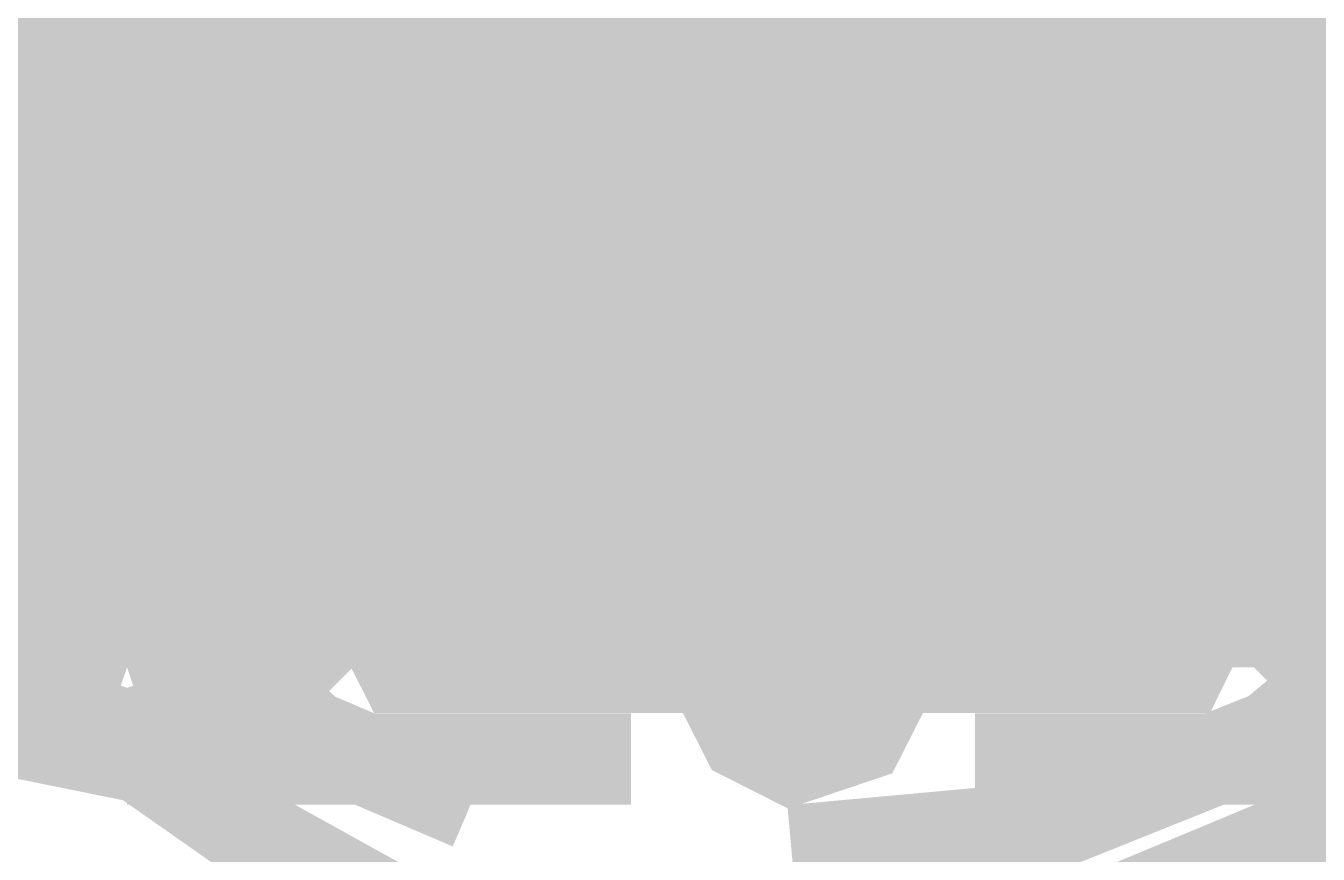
# Model space of a CAD drawing. Extents: x 0.1 to 11.6, y 0.3 to 16.2.
# Drawn here: x 8.0793 to 8.1733, y 8.7964 to 8.8567 of the extents above; entities that cross this region are included whole.
import ezdxf

# ---------------------------------------------------------------- set-up
doc = ezdxf.new("R2010")
doc.units = 0
doc.header["$MEASUREMENT"] = 0

msp = doc.modelspace()

# ---------------------------------------------------------------- linework, layer by layer
at = {"color": 0}
for points, const_width in [([(8.08333, 8.82497), (8.08333, 8.90668)], 0.01), ([(8.13499, 8.89501), (8.125, 8.89165), (8.11501, 8.88667), (8.11003, 8.87668), (8.10667, 8.86664), (8.11003, 8.85499), (8.11165, 8.85167)], 0.006667), ([(8.13499, 8.89501), (8.125, 8.89165), (8.11501, 8.88667), (8.11003, 8.87668), (8.10667, 8.86664), (8.11003, 8.85499), (8.11165, 8.85167)], 0.006667), ([(8.13499, 8.89501), (8.125, 8.89165), (8.11501, 8.88667), (8.11003, 8.87668), (8.10667, 8.86664), (8.11003, 8.85499), (8.11165, 8.85167)], 0.006667), ([(8.13499, 8.89501), (8.125, 8.89165), (8.11501, 8.88667), (8.11003, 8.87668), (8.10667, 8.86664), (8.11003, 8.85499), (8.11165, 8.85167)], 0.006667), ([(8.09, 8.89333), (8.09, 8.83832)], 0.006667), ([(8.12001, 8.89333), (8.11003, 8.88499), (8.10499, 8.87169), (8.10499, 8.86003), (8.11003, 8.84831), (8.12001, 8.83832)], 0.006667), ([(8.13499, 8.89333), (8.125, 8.89165), (8.11664, 8.88499), (8.11003, 8.87668), (8.10835, 8.86664), (8.11003, 8.85499), (8.11165, 8.85335)], 0.006667), ([(8.13499, 8.89333), (8.125, 8.89165), (8.11664, 8.88499), (8.11003, 8.87668), (8.10835, 8.86664), (8.11003, 8.85499), (8.11333, 8.85335)], 0.006667), ([(8.13499, 8.89333), (8.125, 8.89165), (8.11664, 8.88499), (8.11003, 8.87668), (8.10835, 8.86664), (8.11003, 8.85499), (8.11165, 8.85335)], 0.006667), ([(8.13499, 8.89333), (8.125, 8.89165), (8.11664, 8.88499), (8.11003, 8.87668), (8.10835, 8.86664), (8.11003, 8.85499), (8.11165, 8.85335)], 0.006667), ([(8.07835, 8.89165), (8.07835, 8.84)], 0.006667), ([(8.13499, 8.89165), (8.12668, 8.88997), (8.11833, 8.88336), (8.11165, 8.875), (8.11003, 8.86664), (8.11165, 8.85667), (8.11333, 8.85335)], 0.006667), ([(8.13499, 8.89165), (8.125, 8.88997), (8.11664, 8.88499), (8.11165, 8.87668), (8.11003, 8.86664), (8.11165, 8.85667), (8.11333, 8.85335)], 0.006667), ([(8.13499, 8.89165), (8.125, 8.88997), (8.11833, 8.88336), (8.11165, 8.87668), (8.11003, 8.86664), (8.11165, 8.85667), (8.11333, 8.85335)], 0.006667), ([(8.13499, 8.89165), (8.125, 8.88997), (8.11664, 8.88499), (8.11165, 8.87668), (8.11003, 8.86664), (8.11165, 8.85667), (8.11333, 8.85335)], 0.006667), ([(8.13499, 8.89165), (8.125, 8.88997), (8.11664, 8.88499), (8.11165, 8.87668), (8.11003, 8.86664), (8.11165, 8.85667), (8.11333, 8.85335)], 0.006667), ([(8.13499, 8.88997), (8.12332, 8.88667), (8.11501, 8.87831), (8.11165, 8.86664), (8.11501, 8.85335)], 0.006667), ([(8.13499, 8.88997), (8.12332, 8.88667), (8.11501, 8.87831), (8.11165, 8.86664), (8.11501, 8.85335)], 0.006667), ([(8.13499, 8.88997), (8.12332, 8.88667), (8.11501, 8.87831), (8.11165, 8.86664), (8.11501, 8.85335)], 0.006667), ([(8.13499, 8.88997), (8.12668, 8.88835), (8.11833, 8.88336), (8.11333, 8.875), (8.11165, 8.86664), (8.11333, 8.85667), (8.11501, 8.85335)], 0.006667), ([(8.13499, 8.88835), (8.125, 8.88499), (8.11664, 8.87668), (8.11333, 8.86664), (8.11664, 8.85499)], 0.006667), ([(8.13499, 8.88835), (8.125, 8.88499), (8.11664, 8.87668), (8.11333, 8.86664), (8.11664, 8.85499)], 0.006667), ([(8.13499, 8.88667), (8.125, 8.88499), (8.11833, 8.87668), (8.11501, 8.86833), (8.11664, 8.85667), (8.12332, 8.84999), (8.13336, 8.845), (8.14333, 8.84668)], 0.01), ([(8.13499, 8.88835), (8.12332, 8.88667), (8.11501, 8.87831), (8.11333, 8.86664), (8.11501, 8.85499)], 0.006667), ([(8.13499, 8.88667), (8.125, 8.88336), (8.11833, 8.87668), (8.11501, 8.86664), (8.11833, 8.85667)], 0.006667), ([(8.13499, 8.88667), (8.125, 8.88499), (8.11664, 8.87668), (8.11501, 8.86664), (8.11664, 8.85499)], 0.006667), ([(8.13499, 8.88667), (8.125, 8.88499), (8.11664, 8.87668), (8.11501, 8.86664), (8.11664, 8.85499)], 0.006667), ([(8.13499, 8.88667), (8.125, 8.88499), (8.11664, 8.87668), (8.11501, 8.86664), (8.11664, 8.85499)], 0.006667), ([(8.13499, 8.88499), (8.12668, 8.88167), (8.12001, 8.875), (8.11664, 8.86664), (8.12001, 8.85667)], 0.006667), ([(8.10499, 8.88336), (8.10335, 8.87999), (8.09999, 8.86664), (8.10335, 8.85335), (8.11003, 8.84169), (8.11333, 8.84)], 0.006667), ([(8.10667, 8.88336), (8.10499, 8.87831), (8.10167, 8.86664), (8.10499, 8.85335), (8.11165, 8.84169), (8.11333, 8.84)], 0.006667), ([(8.13499, 8.88336), (8.12668, 8.88167), (8.12001, 8.875), (8.11833, 8.86664), (8.12001, 8.85667), (8.12668, 8.85167), (8.13499, 8.84831)], 0.006667), ([(8.13499, 8.84831), (8.14501, 8.85167), (8.15001, 8.85667), (8.15332, 8.86664), (8.15001, 8.875), (8.14501, 8.88167), (8.13499, 8.88336)], 0.006667), ([(8.10835, 8.88167), (8.10667, 8.87831), (8.10335, 8.86664), (8.10667, 8.85335), (8.11333, 8.84332), (8.11501, 8.84169)], 0.006667), ([(8.10835, 8.88167), (8.10667, 8.87831), (8.10335, 8.86664), (8.10667, 8.85335), (8.11333, 8.84332), (8.11501, 8.84169)], 0.006667), ([(8.10835, 8.88167), (8.10499, 8.87831), (8.10335, 8.86664), (8.10499, 8.85335), (8.11165, 8.84332), (8.11501, 8.84169)], 0.006667), ([(8.11003, 8.88167), (8.10667, 8.87831), (8.10499, 8.86664), (8.10667, 8.85499), (8.11333, 8.845), (8.11664, 8.84332)], 0.006667), ([(8.10835, 8.88167), (8.10667, 8.87831), (8.10499, 8.86664), (8.10667, 8.85335), (8.11333, 8.84332), (8.11501, 8.84169)], 0.006667), ([(8.13499, 8.83832), (8.14665, 8.84), (8.155, 8.84668), (8.16168, 8.85499), (8.16336, 8.86664), (8.16168, 8.87668), (8.16, 8.87999)], 0.006667), ([(8.13499, 8.83832), (8.14665, 8.84169), (8.155, 8.84668), (8.16, 8.85499), (8.16336, 8.86664), (8.16, 8.87668), (8.15831, 8.87999)], 0.006667), ([(8.13499, 8.84), (8.14665, 8.84169), (8.155, 8.84668), (8.16, 8.85499), (8.16168, 8.86664), (8.16, 8.87668), (8.15831, 8.87999)], 0.006667), ([(8.13499, 8.83832), (8.14665, 8.84), (8.155, 8.84668), (8.16168, 8.85499), (8.16336, 8.86664), (8.16168, 8.87668), (8.16, 8.87999)], 0.006667), ([(8.13499, 8.83832), (8.14665, 8.84), (8.155, 8.84668), (8.16168, 8.85499), (8.16336, 8.86664), (8.16168, 8.87668), (8.15831, 8.87999)], 0.006667), ([(8.13499, 8.83832), (8.14665, 8.84), (8.155, 8.84668), (8.16168, 8.85499), (8.16336, 8.86664), (8.16168, 8.87668), (8.16, 8.87999)], 0.006667), ([(8.13499, 8.83832), (8.14665, 8.84169), (8.155, 8.84668), (8.16168, 8.85499), (8.16336, 8.86664), (8.16168, 8.87668), (8.15831, 8.87999)], 0.006667), ([(8.13499, 8.83832), (8.14665, 8.84), (8.155, 8.84668), (8.16168, 8.85499), (8.16336, 8.86664), (8.16168, 8.87668), (8.16, 8.87999)], 0.006667), ([(8.10667, 8.87831), (8.10335, 8.86664), (8.10667, 8.85335)], 0.006667), ([(8.10499, 8.87831), (8.10335, 8.86664), (8.10499, 8.85335)], 0.006667), ([(8.10499, 8.87831), (8.10335, 8.86664), (8.10499, 8.85335)], 0.006667), ([(8.13499, 8.84), (8.14501, 8.84169), (8.15332, 8.84831), (8.16, 8.85667), (8.16168, 8.86664), (8.16, 8.87668), (8.15831, 8.87831)], 0.006667), ([(8.13499, 8.84169), (8.14501, 8.84332), (8.15332, 8.84831), (8.15831, 8.85667), (8.16, 8.86664), (8.15831, 8.875), (8.15668, 8.87831)], 0.006667), ([(8.13499, 8.84169), (8.14833, 8.845), (8.15668, 8.85335), (8.16, 8.86664), (8.15668, 8.87831)], 0.006667), ([(8.13499, 8.84169), (8.14833, 8.845), (8.15668, 8.85335), (8.16, 8.86664), (8.15668, 8.87831)], 0.006667), ([(8.13499, 8.84), (8.14501, 8.84332), (8.15332, 8.84831), (8.15831, 8.85667), (8.16168, 8.86664), (8.15831, 8.87668), (8.15668, 8.87831)], 0.006667), ([(8.13499, 8.84332), (8.14665, 8.84668), (8.155, 8.85499), (8.15831, 8.86664), (8.155, 8.87831)], 0.006667), ([(8.13499, 8.84169), (8.14833, 8.845), (8.15668, 8.85335), (8.16, 8.86664), (8.15668, 8.87831)], 0.006667), ([(8.13499, 8.84), (8.14501, 8.84169), (8.15332, 8.84831), (8.16, 8.85667), (8.16168, 8.86664), (8.16, 8.87668), (8.15668, 8.87831)], 0.006667), ([(8.13499, 8.84169), (8.14501, 8.84332), (8.15332, 8.84831), (8.15831, 8.85667), (8.16, 8.86664), (8.15831, 8.875), (8.15668, 8.87831)], 0.006667), ([(8.13499, 8.84), (8.14501, 8.84169), (8.15332, 8.84831), (8.16, 8.85667), (8.16168, 8.86664), (8.16, 8.87668), (8.15831, 8.87831)], 0.006667), ([(8.16499, 8.85335), (8.16667, 8.86664), (8.16499, 8.87831)], 0.006667), ([(8.16499, 8.85335), (8.16835, 8.86664), (8.16499, 8.87831)], 0.006667), ([(8.16667, 8.85335), (8.16835, 8.86664), (8.16667, 8.87831)], 0.006667), ([(8.13499, 8.845), (8.14665, 8.84831), (8.15332, 8.85499), (8.15668, 8.86664), (8.15332, 8.87668)], 0.006667), ([(8.13499, 8.845), (8.14665, 8.84831), (8.15332, 8.85499), (8.15668, 8.86664), (8.15332, 8.87668)], 0.006667), ([(8.13499, 8.845), (8.14665, 8.84831), (8.15332, 8.85499), (8.15668, 8.86664), (8.15332, 8.87668)], 0.006667), ([(8.13499, 8.84332), (8.14665, 8.84668), (8.155, 8.85499), (8.15831, 8.86664), (8.155, 8.87668)], 0.006667), ([(8.13499, 8.84668), (8.14501, 8.84831), (8.15332, 8.85667), (8.155, 8.86664), (8.15332, 8.87668)], 0.006667), ([(8.13499, 8.845), (8.14665, 8.84668), (8.155, 8.85499), (8.15668, 8.86664), (8.155, 8.87668)], 0.006667), ([(8.13499, 8.84831), (8.14501, 8.84999), (8.15169, 8.85667), (8.15332, 8.86664), (8.15169, 8.875)], 0.006667), ([(8.15332, 8.85835), (8.15332, 8.87332)], 0.006667), ([(8.155, 8.85835), (8.155, 8.87332)], 0.006667), ([(8.16168, 8.87332), (8.16168, 8.85835)], 0.006667), ([(8.16499, 8.87332), (8.16499, 8.85835)], 0.006667), ([(8.09831, 8.87169), (8.09999, 8.85499), (8.10667, 8.84169), (8.11833, 8.83165), (8.13499, 8.82835)], 0.006667), ([(8.09, 8.86664), (8.09332, 8.84999), (8.10167, 8.83664), (8.11333, 8.82667), (8.12332, 8.82335)], 0.006667), ([(8.09332, 8.86664), (8.09668, 8.84999), (8.10667, 8.83664), (8.12001, 8.82667), (8.12332, 8.82667)], 0.006667), ([(8.09332, 8.86664), (8.09668, 8.84999), (8.10499, 8.83664), (8.11664, 8.82835), (8.13167, 8.82335)], 0.006667), ([(8.095, 8.86664), (8.09831, 8.84999), (8.10667, 8.83664), (8.12001, 8.82835), (8.12332, 8.82835)], 0.006667), ([(8.095, 8.86664), (8.09668, 8.84999), (8.10667, 8.83664), (8.12001, 8.82835), (8.12332, 8.82667)], 0.006667), ([(8.09831, 8.86664), (8.09999, 8.85167), (8.10835, 8.84), (8.12169, 8.83165), (8.12332, 8.83003)], 0.006667), ([(8.09999, 8.86664), (8.10167, 8.86165), (8.10499, 8.86003), (8.10835, 8.86165), (8.11003, 8.86664)], 0.006667), ([(8.10335, 8.86664), (8.10667, 8.85167), (8.11501, 8.84), (8.12332, 8.83664)], 0.006667), ([(8.13835, 8.82335), (8.155, 8.82835), (8.16667, 8.83664), (8.17503, 8.84999), (8.17833, 8.86664)], 0.006667), ([(8.14833, 8.82835), (8.15169, 8.82835), (8.16499, 8.83664), (8.17333, 8.84999), (8.17665, 8.86664)], 0.006667), ([(8.14833, 8.82667), (8.15169, 8.82835), (8.16499, 8.83664), (8.17333, 8.84999), (8.17665, 8.86664)], 0.006667), ([(8.14833, 8.83003), (8.15001, 8.83165), (8.16168, 8.84), (8.16997, 8.85167), (8.17333, 8.86664)], 0.006667), ([(8.14833, 8.82335), (8.15831, 8.82667), (8.16997, 8.83664), (8.17833, 8.84999), (8.18001, 8.86664)], 0.006667), ([(8.14833, 8.83664), (8.15668, 8.84), (8.16499, 8.85167), (8.16835, 8.86664)], 0.006667), ([(8.14833, 8.82667), (8.15169, 8.82667), (8.16499, 8.83664), (8.17503, 8.84999), (8.17665, 8.86664)], 0.006667), ([(8.16, 8.86664), (8.16168, 8.86165), (8.16667, 8.86003), (8.16997, 8.86165), (8.17165, 8.86664)], 0.006667), ([(8.14833, 8.84831), (8.15332, 8.85499), (8.15668, 8.86333)], 0.01), ([(8.17165, 8.85499), (8.17503, 8.86501)], 0.006667), ([(8.10335, 8.86165), (8.10335, 8.85835)], 0.006667), ([(8.13499, 8.83501), (8.14665, 8.83832), (8.15668, 8.845), (8.16336, 8.85499), (8.16499, 8.86165)], 0.006667), ([(8.16667, 8.85835), (8.16835, 8.86165)], 0.006667), ([(8.09668, 8.86003), (8.09831, 8.85835), (8.09831, 8.85667), (8.09831, 8.85499), (8.09831, 8.85335), (8.09999, 8.85335), (8.09999, 8.85167), (8.09999, 8.84999), (8.10167, 8.84831), (8.10167, 8.84668), (8.10335, 8.845), (8.10335, 8.84332), (8.10499, 8.84332), (8.10499, 8.84169), (8.10667, 8.84169), (8.10667, 8.84), (8.10835, 8.83832), (8.11003, 8.83832), (8.11003, 8.83664), (8.11165, 8.83664), (8.11165, 8.83501), (8.11333, 8.83501), (8.11333, 8.83333), (8.11501, 8.83333), (8.11664, 8.83333), (8.11664, 8.83165), (8.11833, 8.83165)], 0.006667), ([(8.13499, 8.82835), (8.13667, 8.82835), (8.13835, 8.82835), (8.13997, 8.82835), (8.14165, 8.82835), (8.14333, 8.82835), (8.14501, 8.82835), (8.14665, 8.83003), (8.14833, 8.83003), (8.15001, 8.83003), (8.15001, 8.83165), (8.15169, 8.83165), (8.15332, 8.83165), (8.155, 8.83333), (8.15668, 8.83333), (8.15668, 8.83501), (8.15831, 8.83501), (8.16, 8.83664), (8.16168, 8.83832), (8.16336, 8.84), (8.16499, 8.84), (8.16499, 8.84169), (8.16667, 8.84332), (8.16667, 8.845), (8.16835, 8.845), (8.16835, 8.84668), (8.16997, 8.84831), (8.16997, 8.84999), (8.17165, 8.85167), (8.17165, 8.85335), (8.17165, 8.85499), (8.17333, 8.85667), (8.17333, 8.85835), (8.17333, 8.86003)], 0.006667), ([(8.13499, 8.83501), (8.14833, 8.83664), (8.15831, 8.84332), (8.16499, 8.85335), (8.16499, 8.86003)], 0.006667), ([(8.13499, 8.83333), (8.14833, 8.83664), (8.15831, 8.84332), (8.16499, 8.85335), (8.16667, 8.86003)], 0.006667), ([(8.13499, 8.83333), (8.14833, 8.83664), (8.15831, 8.84332), (8.16499, 8.85335), (8.16667, 8.86003)], 0.006667), ([(8.13499, 8.83165), (8.14833, 8.83333), (8.16, 8.84169), (8.16835, 8.85335), (8.16997, 8.86003)], 0.006667), ([(8.13499, 8.83165), (8.14833, 8.83501), (8.16, 8.84169), (8.16667, 8.85335), (8.16835, 8.86003)], 0.006667), ([(8.13499, 8.83501), (8.14833, 8.83664), (8.15831, 8.84332), (8.16499, 8.85335), (8.16667, 8.86003)], 0.006667), ([(8.15169, 8.83165), (8.15332, 8.83165), (8.155, 8.83333), (8.15668, 8.83333), (8.15831, 8.83501), (8.16, 8.83501), (8.16, 8.83664), (8.16168, 8.83664), (8.16168, 8.83832), (8.16336, 8.83832), (8.16336, 8.84), (8.16499, 8.84), (8.16499, 8.84169), (8.16667, 8.84332), (8.16667, 8.845), (8.16835, 8.845), (8.16835, 8.84668), (8.16997, 8.84668), (8.16997, 8.84831), (8.16997, 8.84999), (8.17165, 8.84999), (8.17165, 8.85167), (8.17165, 8.85335), (8.17165, 8.85499), (8.17333, 8.85499), (8.17333, 8.85667), (8.17333, 8.85835), (8.17333, 8.86003)], 0.006667), ([(8.10335, 8.85835), (8.10499, 8.85499)], 0.006667), ([(8.15332, 8.85835), (8.15668, 8.85835)], 0.006667), ([(8.155, 8.85835), (8.16, 8.85835)], 0.006667), ([(8.15668, 8.85835), (8.16168, 8.85835)], 0.006667), ([(8.16, 8.85835), (8.16499, 8.85835)], 0.006667), ([(8.16667, 8.85499), (8.16667, 8.85835)], 0.006667), ([(8.10499, 8.85499), (8.10667, 8.85167)], 0.006667), ([(8.11333, 8.85499), (8.11664, 8.84999), (8.125, 8.84332), (8.13499, 8.84169)], 0.006667), ([(8.13499, 8.84169), (8.14665, 8.84332), (8.155, 8.84999), (8.15668, 8.85499)], 0.006667), ([(8.16499, 8.85167), (8.16667, 8.85499)], 0.006667), ([(8.09999, 8.85335), (8.09999, 8.85167), (8.10835, 8.84), (8.12169, 8.83165), (8.13499, 8.82835)], 0.006667), ([(8.10167, 8.85335), (8.10335, 8.85335), (8.11003, 8.84169), (8.12169, 8.83333), (8.13499, 8.83003)], 0.006667), ([(8.10167, 8.85335), (8.10167, 8.85167), (8.11003, 8.84), (8.12169, 8.83333), (8.13499, 8.83003)], 0.006667), ([(8.10167, 8.85335), (8.10167, 8.85167), (8.11003, 8.84), (8.12169, 8.83333), (8.13499, 8.83003)], 0.006667), ([(8.10167, 8.85335), (8.10167, 8.85167), (8.11003, 8.84), (8.12169, 8.83333), (8.13499, 8.83003)], 0.006667), ([(8.10167, 8.85335), (8.10167, 8.85167), (8.11003, 8.84), (8.12169, 8.83333), (8.13499, 8.83003)], 0.006667), ([(8.10167, 8.85335), (8.10167, 8.85167), (8.11003, 8.84), (8.12169, 8.83333), (8.13499, 8.83003)], 0.006667), ([(8.10167, 8.85335), (8.10167, 8.85167), (8.11003, 8.84), (8.12169, 8.83333), (8.13499, 8.83003)], 0.006667), ([(8.10335, 8.85335), (8.11165, 8.84169), (8.12169, 8.83333), (8.13499, 8.83165)], 0.006667), ([(8.10335, 8.85335), (8.11165, 8.84169), (8.12169, 8.83333), (8.13499, 8.83165)], 0.006667), ([(8.10335, 8.85335), (8.11003, 8.84169), (8.12169, 8.83333), (8.13499, 8.83165)], 0.006667), ([(8.10335, 8.85335), (8.11003, 8.84169), (8.12169, 8.83333), (8.13499, 8.83165)], 0.006667), ([(8.10499, 8.85335), (8.11165, 8.84169), (8.12332, 8.83501), (8.13499, 8.83165)], 0.006667), ([(8.10499, 8.85335), (8.11003, 8.845), (8.12169, 8.83664), (8.13499, 8.83333)], 0.006667), ([(8.10499, 8.85335), (8.11003, 8.845), (8.12169, 8.83664), (8.13499, 8.83333)], 0.006667), ([(8.10667, 8.85335), (8.10499, 8.85335)], 0.006667), ([(8.10499, 8.85335), (8.10667, 8.85335)], 0.006667), ([(8.10499, 8.85335), (8.10667, 8.85335)], 0.006667), ([(8.10667, 8.85335), (8.11003, 8.845), (8.12169, 8.83664), (8.13499, 8.83333)], 0.006667), ([(8.10667, 8.85335), (8.11003, 8.84668), (8.12169, 8.83664), (8.13499, 8.83501)], 0.006667), ([(8.10667, 8.85335), (8.11003, 8.84668), (8.12169, 8.83664), (8.13499, 8.83501)], 0.006667), ([(8.10667, 8.85335), (8.11003, 8.845), (8.12169, 8.83664), (8.13499, 8.83333)], 0.006667), ([(8.10667, 8.85335), (8.10835, 8.85335)], 0.006667), ([(8.10835, 8.85335), (8.10667, 8.85335)], 0.006667), ([(8.10835, 8.85335), (8.10667, 8.85167)], 0.006667), ([(8.10667, 8.85335), (8.11333, 8.84332), (8.12332, 8.83664), (8.13499, 8.83501), (8.14833, 8.83664), (8.15831, 8.84332), (8.16499, 8.85335)], 0.006667), ([(8.10835, 8.85335), (8.11165, 8.84668), (8.12169, 8.83832), (8.13499, 8.83501)], 0.006667), ([(8.10835, 8.85335), (8.11165, 8.84668), (8.12332, 8.83832), (8.13499, 8.83664)], 0.006667), ([(8.10835, 8.85335), (8.11664, 8.84332), (8.12831, 8.83664), (8.14165, 8.83664), (8.155, 8.84332), (8.16336, 8.85335)], 0.006667), ([(8.11003, 8.85335), (8.10835, 8.85335)], 0.006667), ([(8.10835, 8.85335), (8.11003, 8.85335)], 0.006667), ([(8.11003, 8.85335), (8.11333, 8.84831), (8.12332, 8.84), (8.13499, 8.83832)], 0.006667), ([(8.11003, 8.85335), (8.11333, 8.84831), (8.12332, 8.84), (8.13499, 8.83832)], 0.006667), ([(8.11003, 8.85335), (8.11333, 8.84831), (8.12332, 8.84), (8.13499, 8.83664)], 0.006667), ([(8.11165, 8.85335), (8.11003, 8.85335)], 0.006667), ([(8.11003, 8.85335), (8.11165, 8.85335)], 0.006667), ([(8.11165, 8.85335), (8.11333, 8.84831), (8.12332, 8.84169), (8.13499, 8.83832)], 0.006667), ([(8.11165, 8.85335), (8.11333, 8.84831), (8.12332, 8.84169), (8.13499, 8.83832)], 0.006667), ([(8.11165, 8.85335), (8.11333, 8.84831), (8.12332, 8.84169), (8.13499, 8.83832)], 0.006667), ([(8.11333, 8.85335), (8.11165, 8.85335)], 0.006667), ([(8.11501, 8.85167), (8.11333, 8.85335)], 0.006667), ([(8.11333, 8.85335), (8.11501, 8.85335)], 0.006667), ([(8.13499, 8.83832), (8.14665, 8.84169), (8.15668, 8.84831), (8.16, 8.85335)], 0.006667), ([(8.13499, 8.83832), (8.14833, 8.84169), (8.15668, 8.84831), (8.16, 8.85335)], 0.006667), ([(8.13499, 8.83501), (8.14833, 8.83832), (8.16, 8.84668), (8.16336, 8.85335)], 0.006667), ([(8.13499, 8.83333), (8.15001, 8.83664), (8.16168, 8.845), (8.16499, 8.85335)], 0.006667), ([(8.13499, 8.83003), (8.14833, 8.83333), (8.16, 8.84169), (8.16835, 8.85335)], 0.006667), ([(8.13499, 8.83003), (8.15001, 8.83333), (8.16168, 8.84), (8.16835, 8.85167), (8.16835, 8.85335)], 0.006667), ([(8.13499, 8.83501), (8.15001, 8.83664), (8.16, 8.84668), (8.16336, 8.85335)], 0.006667), ([(8.13499, 8.83832), (8.14833, 8.84169), (8.15668, 8.84831), (8.16, 8.85335)], 0.006667), ([(8.13499, 8.83165), (8.14833, 8.83501), (8.16, 8.84169), (8.16667, 8.85335)], 0.006667), ([(8.13499, 8.83501), (8.15001, 8.83832), (8.16, 8.84668), (8.16336, 8.85335)], 0.006667), ([(8.13499, 8.83333), (8.15001, 8.83664), (8.16168, 8.845), (8.16499, 8.85335)], 0.006667), ([(8.13499, 8.83501), (8.15001, 8.83832), (8.16, 8.84668), (8.16336, 8.85335)], 0.006667), ([(8.13499, 8.83832), (8.14833, 8.84), (8.15831, 8.84831), (8.16, 8.85335)], 0.006667), ([(8.13499, 8.83003), (8.15001, 8.83333), (8.16168, 8.84), (8.16835, 8.85167), (8.16997, 8.85335)], 0.006667), ([(8.13499, 8.83165), (8.14833, 8.83333), (8.16, 8.84169), (8.16835, 8.85335)], 0.006667), ([(8.13499, 8.83165), (8.14833, 8.83333), (8.16, 8.84169), (8.16835, 8.85335)], 0.006667), ([(8.13499, 8.83501), (8.15001, 8.83664), (8.16, 8.84668), (8.16499, 8.85335)], 0.006667), ([(8.13499, 8.83664), (8.14833, 8.83832), (8.15831, 8.84668), (8.16168, 8.85335)], 0.006667), ([(8.13499, 8.83165), (8.14833, 8.83333), (8.16, 8.84169), (8.16835, 8.85335)], 0.006667), ([(8.13499, 8.83003), (8.15001, 8.83333), (8.16168, 8.84), (8.16835, 8.85167), (8.16997, 8.85335)], 0.006667), ([(8.13499, 8.83333), (8.15001, 8.83664), (8.16168, 8.845), (8.16499, 8.85335)], 0.006667), ([(8.13499, 8.83003), (8.15001, 8.83333), (8.16168, 8.84), (8.16835, 8.85167), (8.16835, 8.85335)], 0.006667), ([(8.13499, 8.83333), (8.15001, 8.83664), (8.16168, 8.845), (8.16499, 8.85335)], 0.006667), ([(8.13499, 8.83832), (8.14833, 8.84), (8.15831, 8.84831), (8.16, 8.85335)], 0.006667), ([(8.13499, 8.83664), (8.14833, 8.84), (8.15831, 8.84831), (8.16168, 8.85335)], 0.006667), ([(8.13499, 8.83165), (8.14833, 8.83333), (8.16, 8.84169), (8.16835, 8.85335)], 0.006667), ([(8.13499, 8.82835), (8.15001, 8.83165), (8.16168, 8.84), (8.16997, 8.85167), (8.17165, 8.85335)], 0.006667), ([(8.13499, 8.83003), (8.15001, 8.83333), (8.16168, 8.84), (8.16835, 8.85167), (8.16997, 8.85335)], 0.006667), ([(8.13499, 8.83832), (8.14833, 8.84), (8.15831, 8.84831), (8.16, 8.85335)], 0.006667), ([(8.13499, 8.83003), (8.15001, 8.83333), (8.16168, 8.84), (8.16835, 8.85167), (8.16997, 8.85335)], 0.006667), ([(8.15831, 8.85335), (8.15668, 8.85335)], 0.006667), ([(8.15668, 8.85335), (8.15668, 8.85167)], 0.006667), ([(8.16, 8.85335), (8.15831, 8.85335)], 0.006667), ([(8.16168, 8.85335), (8.16, 8.85335)], 0.006667), ([(8.16, 8.85335), (8.16168, 8.85335)], 0.006667), ([(8.16336, 8.85335), (8.16168, 8.85335)], 0.006667), ([(8.16499, 8.85335), (8.16336, 8.85335)], 0.006667), ([(8.16499, 8.85335), (8.16336, 8.85335)], 0.006667), ([(8.16499, 8.85167), (8.16336, 8.85335)], 0.006667), ([(8.16336, 8.85335), (8.16499, 8.85335)], 0.006667), ([(8.16499, 8.85335), (8.16667, 8.85335)], 0.006667), ([(8.10667, 8.85167), (8.10499, 8.84999)], 0.006667), ([(8.10667, 8.85167), (8.10835, 8.85167)], 0.006667), ([(8.10667, 8.85167), (8.10835, 8.84999)], 0.006667), ([(8.11664, 8.84999), (8.11501, 8.85167)], 0.006667), ([(8.11501, 8.85167), (8.11664, 8.85167)], 0.006667), ([(8.13336, 8.85167), (8.13336, 8.84)], 0.006667), ([(8.13835, 8.84), (8.13835, 8.85167)], 0.006667), ([(8.14833, 8.84831), (8.14665, 8.84999)], 0.01), ([(8.15668, 8.85167), (8.155, 8.85167)], 0.006667), ([(8.155, 8.85167), (8.155, 8.84999)], 0.006667), ([(8.16336, 8.84999), (8.16499, 8.85167)], 0.006667), ([(8.16499, 8.84999), (8.16499, 8.85167)], 0.006667), ([(8.16499, 8.85167), (8.16667, 8.85167)], 0.006667), ([(8.10499, 8.84999), (8.10499, 8.84831)], 0.006667), ([(8.10835, 8.84999), (8.11003, 8.84668)], 0.006667), ([(8.11664, 8.84831), (8.11664, 8.84999)], 0.006667), ([(8.14833, 8.84831), (8.14833, 8.84668), (8.14665, 8.84668), (8.14501, 8.84668), (8.14501, 8.845), (8.14333, 8.845)], 0.01), ([(8.14665, 8.84999), (8.14833, 8.84999)], 0.006667), ([(8.155, 8.84999), (8.155, 8.84831)], 0.006667), ([(8.16168, 8.84668), (8.16336, 8.84999)], 0.006667), ([(8.16667, 8.84831), (8.16499, 8.84999)], 0.006667), ([(8.08664, 8.84831), (8.08333, 8.845)], 0.006667), ([(8.09999, 8.84668), (8.08664, 8.83333)], 0.01), ([(8.13499, 8.84831), (8.08664, 8.84831)], 0.006667), ([(8.10499, 8.84831), (8.10667, 8.84332), (8.11003, 8.84332), (8.11501, 8.84332), (8.11664, 8.84831)], 0.006667), ([(8.10499, 8.84831), (8.10667, 8.84831)], 0.006667), ([(8.11664, 8.84831), (8.11833, 8.84831)], 0.006667), ([(8.14333, 8.84668), (8.14333, 8.845)], 0.01), ([(8.14333, 8.84668), (8.14501, 8.84831)], 0.006667), ([(8.14333, 8.84668), (8.14833, 8.84831)], 0.006667), ([(8.14501, 8.84668), (8.14501, 8.84831)], 0.006667), ([(8.14665, 8.84831), (8.14833, 8.84831)], 0.006667), ([(8.14665, 8.84668), (8.14665, 8.84831)], 0.006667), ([(8.14665, 8.84668), (8.14665, 8.84831)], 0.006667), ([(8.155, 8.84831), (8.15668, 8.84332), (8.16, 8.84332), (8.16499, 8.84332), (8.16667, 8.84831)], 0.006667), ([(8.155, 8.84831), (8.15668, 8.84831)], 0.006667), ([(8.16667, 8.84831), (8.16835, 8.84831)], 0.006667), ([(8.18332, 8.83333), (8.16997, 8.84668)], 0.01), ([(8.08333, 8.845), (8.07335, 8.83501)], 0.01), ([(8.11003, 8.84668), (8.11165, 8.845)], 0.006667), ([(8.11165, 8.84668), (8.11165, 8.845), (8.12169, 8.83832), (8.13499, 8.83501)], 0.006667), ([(8.14501, 8.845), (8.14333, 8.84668)], 0.006667), ([(8.14333, 8.84668), (8.14501, 8.84668)], 0.006667), ([(8.16, 8.845), (8.16168, 8.84668)], 0.006667), ([(8.11165, 8.845), (8.11333, 8.84169)], 0.006667), ([(8.11833, 8.845), (8.11833, 8.84332)], 0.006667), ([(8.13167, 8.845), (8.13167, 8.83165)], 0.006667), ([(8.13835, 8.83165), (8.13835, 8.845)], 0.006667), ([(8.15668, 8.84169), (8.16, 8.845)], 0.006667), ([(8.12001, 8.84332), (8.11833, 8.84332)], 0.006667), ([(8.11833, 8.84332), (8.12001, 8.84332)], 0.006667), ([(8.11833, 8.84332), (8.12001, 8.84332)], 0.006667), ([(8.11833, 8.84332), (8.12001, 8.84332)], 0.006667), ([(8.11833, 8.84332), (8.12001, 8.84332)], 0.006667), ([(8.12001, 8.84169), (8.12001, 8.84332)], 0.006667), ([(8.12001, 8.84332), (8.12169, 8.84332)], 0.006667), ([(8.12001, 8.84332), (8.12169, 8.84332)], 0.006667), ([(8.12001, 8.84332), (8.12169, 8.84332)], 0.006667), ([(8.12169, 8.84332), (8.12001, 8.84)], 0.006667), ([(8.11333, 8.84169), (8.11664, 8.84)], 0.006667), ([(8.12169, 8.84169), (8.12001, 8.84169)], 0.006667), ([(8.12001, 8.83832), (8.12332, 8.84169)], 0.006667), ([(8.12332, 8.84169), (8.12169, 8.84169)], 0.006667), ([(8.12169, 8.84169), (8.12332, 8.84169)], 0.006667), ([(8.12332, 8.84169), (8.12169, 8.84169)], 0.006667), ([(8.12169, 8.84169), (8.12169, 8.84)], 0.006667), ([(8.12332, 8.84), (8.12332, 8.84169)], 0.006667), ([(8.12332, 8.84169), (8.125, 8.84169)], 0.006667), ([(8.12332, 8.84), (8.12332, 8.84169)], 0.006667), ([(8.125, 8.84169), (8.12332, 8.84169)], 0.006667), ([(8.12332, 8.84169), (8.125, 8.84169)], 0.006667), ([(8.12668, 8.84169), (8.125, 8.84169)], 0.006667), ([(8.12831, 8.84169), (8.12668, 8.84169)], 0.006667), ([(8.12668, 8.84169), (8.12831, 8.84169)], 0.006667), ([(8.12999, 8.84169), (8.12831, 8.84169)], 0.006667), ([(8.12831, 8.84169), (8.12999, 8.84169)], 0.006667), ([(8.12999, 8.84), (8.12999, 8.84169)], 0.006667), ([(8.14165, 8.84169), (8.13997, 8.84)], 0.006667), ([(8.14333, 8.84169), (8.14165, 8.84169)], 0.006667), ([(8.14165, 8.84169), (8.14333, 8.84169)], 0.006667), ([(8.14501, 8.84169), (8.14333, 8.84169)], 0.006667), ([(8.14333, 8.84169), (8.14501, 8.84169)], 0.006667), ([(8.14665, 8.84169), (8.14501, 8.84169)], 0.006667), ([(8.14833, 8.84169), (8.14665, 8.84169)], 0.006667), ([(8.14665, 8.84169), (8.14833, 8.84169)], 0.006667), ([(8.15001, 8.84), (8.14833, 8.84169)], 0.006667), ([(8.14833, 8.84169), (8.15001, 8.84169)], 0.006667), ([(8.155, 8.84), (8.15668, 8.84169)], 0.006667), ([(8.09, 8.84), (8.07667, 8.82667)], 0.006667), ([(8.07835, 8.84), (8.08003, 8.83832), (8.08165, 8.83664), (8.08333, 8.83664)], 0.006667), ([(8.09, 8.84), (8.09831, 8.83003), (8.11003, 8.82167)], 0.006667), ([(8.11664, 8.84), (8.11833, 8.83832)], 0.006667), ([(8.12001, 8.83832), (8.12001, 8.84)], 0.006667), ([(8.12001, 8.84), (8.12001, 8.83832)], 0.006667), ([(8.12001, 8.84), (8.12169, 8.84)], 0.006667), ([(8.12169, 8.84), (8.12169, 8.83832)], 0.006667), ([(8.125, 8.84), (8.12332, 8.84)], 0.006667), ([(8.125, 8.84), (8.12668, 8.84)], 0.006667), ([(8.125, 8.84), (8.12668, 8.84)], 0.006667), ([(8.125, 8.84), (8.12668, 8.84)], 0.006667), ([(8.125, 8.84), (8.12668, 8.84)], 0.006667), ([(8.125, 8.84), (8.12668, 8.84)], 0.006667), ([(8.13167, 8.83832), (8.12999, 8.84)], 0.006667), ([(8.13499, 8.84), (8.13336, 8.84), (8.13499, 8.84), (8.13667, 8.84), (8.13835, 8.84)], 0.006667), ([(8.13997, 8.84), (8.13997, 8.83832)], 0.006667), ([(8.15001, 8.83832), (8.15001, 8.84)], 0.006667), ([(8.15169, 8.83832), (8.155, 8.84)], 0.006667), ([(8.16168, 8.82167), (8.17165, 8.83003), (8.18001, 8.84)], 0.006667), ([(8.07335, 8.83832), (8.13499, 8.83832)], 0.006667), ([(8.09, 8.83832), (8.09169, 8.83832), (8.09169, 8.83664), (8.09332, 8.83664)], 0.006667), ([(8.11833, 8.83832), (8.12169, 8.83664)], 0.006667), ([(8.12001, 8.83832), (8.12831, 8.83501), (8.13499, 8.83501)], 0.006667), ([(8.12169, 8.83832), (8.12001, 8.83832)], 0.006667), ([(8.12001, 8.83832), (8.12001, 8.83664)], 0.006667), ([(8.13167, 8.83664), (8.13167, 8.83832)], 0.006667), ([(8.13167, 8.83832), (8.13336, 8.83832)], 0.006667), ([(8.13997, 8.83832), (8.14165, 8.83832)], 0.006667), ([(8.13997, 8.83832), (8.13997, 8.83664)], 0.006667), ([(8.14833, 8.83664), (8.15169, 8.83832)], 0.006667), ([(8.15001, 8.83664), (8.15001, 8.83832)], 0.006667), ([(8.15001, 8.83832), (8.15169, 8.83832)], 0.006667), ([(8.08333, 8.83664), (8.09169, 8.83664)], 0.006667), ([(8.09, 8.83664), (8.09668, 8.82667), (8.10499, 8.81999)], 0.006667), ([(8.09169, 8.83664), (8.09831, 8.82835), (8.10499, 8.82167)], 0.006667), ([(8.10667, 8.82335), (8.10499, 8.83003), (8.09999, 8.83501), (8.09332, 8.83664)], 0.006667), ([(8.12001, 8.83664), (8.12169, 8.83333), (8.12668, 8.83165), (8.12999, 8.83333), (8.13167, 8.83664)], 0.006667), ([(8.12169, 8.83664), (8.125, 8.83501)], 0.006667), ([(8.13997, 8.83664), (8.14165, 8.83333), (8.14501, 8.83165), (8.14833, 8.83333), (8.15001, 8.83664)], 0.006667), ([(8.14665, 8.83501), (8.14833, 8.83664)], 0.006667), ([(8.16499, 8.82167), (8.17333, 8.82835), (8.18001, 8.83664)], 0.006667), ([(8.16499, 8.81999), (8.17503, 8.82667), (8.18164, 8.83664)], 0.006667), ([(8.17833, 8.83664), (8.17165, 8.83501), (8.16667, 8.83003), (8.16499, 8.82335)], 0.006667), ([(8.08664, 8.83333), (8.08333, 8.82835), (8.08501, 8.81999), (8.09, 8.815), (8.09668, 8.815), (8.10335, 8.81836)], 0.01), ([(8.125, 8.83501), (8.12831, 8.83501)], 0.006667), ([(8.12831, 8.83501), (8.13167, 8.83333)], 0.006667), ([(8.13336, 8.83333), (8.13336, 8.83501)], 0.006667), ([(8.13336, 8.83501), (8.13499, 8.83501)], 0.006667), ([(8.13499, 8.83501), (8.13336, 8.83501)], 0.006667), ([(8.13336, 8.83501), (8.13336, 8.82667)], 0.006667), ([(8.13835, 8.83501), (8.13667, 8.83501), (8.13499, 8.83501)], 0.006667), ([(8.13835, 8.83501), (8.13997, 8.83501)], 0.006667), ([(8.13835, 8.83501), (8.13835, 8.83333)], 0.006667), ([(8.13835, 8.82667), (8.13835, 8.83501)], 0.006667), ([(8.13997, 8.83333), (8.14333, 8.83501)], 0.006667), ([(8.14333, 8.83501), (8.14665, 8.83501)], 0.006667), ([(8.16835, 8.81836), (8.17333, 8.815), (8.18164, 8.815), (8.18668, 8.81999), (8.18668, 8.82835), (8.18332, 8.83333)], 0.01), ([(8.10335, 8.81836), (8.11664, 8.83165)], 0.01), ([(8.11664, 8.83333), (8.11664, 8.83165), (8.11833, 8.83165), (8.11833, 8.83003), (8.12001, 8.83003), (8.12169, 8.83003), (8.12169, 8.82835), (8.12332, 8.82835), (8.125, 8.82835), (8.12668, 8.82835), (8.12831, 8.82667), (8.12999, 8.82667), (8.13167, 8.82667), (8.13336, 8.82667), (8.13499, 8.82667), (8.13667, 8.82667), (8.13835, 8.82667), (8.13997, 8.82667), (8.14165, 8.82667), (8.14333, 8.82667), (8.14501, 8.82835), (8.14665, 8.82835), (8.14833, 8.82835), (8.15001, 8.83003), (8.15169, 8.83003), (8.15169, 8.83165), (8.15332, 8.83165)], 0.006667), ([(8.13167, 8.83333), (8.13499, 8.83333)], 0.006667), ([(8.13336, 8.83333), (8.13499, 8.83333)], 0.006667), ([(8.13499, 8.83333), (8.13667, 8.83333)], 0.006667), ([(8.13499, 8.83333), (8.13667, 8.83333)], 0.006667), ([(8.13499, 8.83333), (8.13667, 8.83333)], 0.006667), ([(8.13667, 8.83333), (8.13835, 8.83333)], 0.006667), ([(8.13667, 8.83333), (8.13997, 8.83333)], 0.006667), ([(8.155, 8.83165), (8.16835, 8.81836)], 0.01), ([(8.07497, 8.83165), (8.08664, 8.81668), (8.09999, 8.80501), (8.11165, 8.80003)], 0.006667), ([(8.11833, 8.83003), (8.11833, 8.83165)], 0.006667), ([(8.13167, 8.83165), (8.13167, 8.82667)], 0.006667), ([(8.13835, 8.82667), (8.13835, 8.83165)], 0.006667), ([(8.15169, 8.83165), (8.15169, 8.83003)], 0.006667), ([(8.095, 8.82167), (8.09169, 8.82667), (8.08664, 8.83003), (8.08165, 8.82667), (8.07835, 8.82167)], 0.006667), ([(8.11833, 8.83003), (8.12999, 8.82667), (8.14165, 8.82667), (8.15169, 8.83003)], 0.006667), ([(8.13336, 8.83003), (8.13835, 8.83003)], 0.006667), ([(8.13336, 8.83003), (8.13835, 8.83003)], 0.006667), ([(8.13336, 8.83003), (8.13667, 8.83003)], 0.006667), ([(8.13336, 8.83003), (8.13336, 8.82667)], 0.006667), ([(8.13336, 8.83003), (8.13499, 8.83003)], 0.006667), ([(8.13336, 8.83003), (8.13499, 8.83003)], 0.006667), ([(8.13499, 8.83003), (8.13336, 8.83003)], 0.006667), ([(8.13336, 8.83003), (8.13336, 8.81999)], 0.006667), ([(8.13499, 8.83003), (8.13667, 8.83003)], 0.006667), ([(8.13499, 8.83003), (8.13667, 8.83003)], 0.006667), ([(8.13667, 8.83003), (8.13835, 8.83003)], 0.006667), ([(8.13667, 8.83003), (8.13835, 8.83003)], 0.006667), ([(8.13667, 8.81999), (8.13667, 8.83003)], 0.006667), ([(8.13667, 8.83003), (8.13835, 8.83003)], 0.006667), ([(8.13835, 8.82667), (8.13835, 8.83003)], 0.006667), ([(8.13835, 8.83003), (8.13997, 8.83003)], 0.006667), ([(8.13336, 8.82667), (8.13167, 8.82667)], 0.01), ([(8.13167, 8.82667), (8.13336, 8.82667)], 0.01), ([(8.13167, 8.82335), (8.13167, 8.82667)], 0.01), ([(8.13336, 8.82667), (8.13499, 8.82667)], 0.01), ([(8.13336, 8.82667), (8.13835, 8.82667)], 0.01), ([(8.13336, 8.82667), (8.13499, 8.82667)], 0.01), ([(8.13336, 8.82335), (8.13336, 8.82667)], 0.01), ([(8.13499, 8.82835), (8.13667, 8.82835)], 0.006667), ([(8.13667, 8.82667), (8.13835, 8.82667)], 0.01), ([(8.13997, 8.82667), (8.13835, 8.82667)], 0.01), ([(8.13835, 8.82667), (8.13997, 8.82667)], 0.01), ([(8.13835, 8.82667), (8.13997, 8.82667)], 0.01), ([(8.13835, 8.82335), (8.13835, 8.82667)], 0.01), ([(8.13997, 8.82335), (8.13997, 8.82667)], 0.01), ([(8.07667, 8.82667), (8.07335, 8.81999), (8.07497, 8.81168), (8.08003, 8.80501), (8.08832, 8.80333), (8.09668, 8.80832)], 0.006667), ([(8.13336, 8.82667), (8.13167, 8.82667)], 0.006667), ([(8.13499, 8.82667), (8.13667, 8.82667)], 0.006667), ([(8.13997, 8.82667), (8.13835, 8.82667)], 0.006667), ([(8.17503, 8.80832), (8.18164, 8.80333), (8.19, 8.80501), (8.19667, 8.81168), (8.19835, 8.81999), (8.19336, 8.82667)], 0.006667), ([(8.08664, 8.82497), (8.08165, 8.82335), (8.07835, 8.81668), (8.08165, 8.81168), (8.08664, 8.81)], 0.006667), ([(8.08664, 8.81), (8.09169, 8.81168), (8.095, 8.81668), (8.09169, 8.82335), (8.08664, 8.82497)], 0.006667), ([(8.13336, 8.81999), (8.13336, 8.82167), (8.13336, 8.82335), (8.13167, 8.82335)], 0.01), ([(8.13336, 8.82335), (8.13167, 8.82335)], 0.01), ([(8.13167, 8.82335), (8.13336, 8.82335)], 0.01), ([(8.13835, 8.82335), (8.13667, 8.82335), (8.13499, 8.82335), (8.13336, 8.82335)], 0.01), ([(8.13336, 8.82335), (8.13499, 8.82335)], 0.01), ([(8.13336, 8.82335), (8.13499, 8.82335)], 0.01), ([(8.13997, 8.82335), (8.13835, 8.82335), (8.13835, 8.82167), (8.13835, 8.81999)], 0.01), ([(8.13835, 8.82335), (8.13997, 8.82335)], 0.01), ([(8.13997, 8.82335), (8.13835, 8.82335)], 0.01), ([(8.13835, 8.82335), (8.13997, 8.82335)], 0.01), ([(8.13997, 8.82335), (8.14165, 8.82335)], 0.01), ([(8.185, 8.82497), (8.17833, 8.82335), (8.17665, 8.81668), (8.17833, 8.81168), (8.185, 8.81)], 0.006667), ([(8.10667, 8.82335), (8.10667, 8.82167), (8.10835, 8.82167)], 0.006667), ([(8.13167, 8.82335), (8.13336, 8.82335)], 0.006667), ([(8.13167, 8.82335), (8.13336, 8.82335)], 0.006667), ([(8.13336, 8.82335), (8.13499, 8.82335)], 0.006667), ([(8.13667, 8.82335), (8.13835, 8.82335)], 0.006667), ([(8.13835, 8.82335), (8.13997, 8.82335)], 0.006667), ([(8.13997, 8.82335), (8.14165, 8.82335)], 0.006667), ([(8.13997, 8.82335), (8.14165, 8.82335)], 0.006667), ([(8.16336, 8.82167), (8.16499, 8.82167), (8.16499, 8.82335)], 0.006667), ([(8.07835, 8.82167), (8.07835, 8.81332)], 0.006667), ([(8.095, 8.82167), (8.095, 8.81332)], 0.006667), ([(8.09668, 8.80832), (8.11003, 8.82167)], 0.006667), ([(8.10499, 8.82167), (8.10499, 8.81332)], 0.006667), ([(8.10835, 8.82167), (8.16336, 8.82167)], 0.006667), ([(8.13336, 8.81999), (8.13336, 8.81836)], 0.01), ([(8.13336, 8.81999), (8.13835, 8.81999)], 0.01), ([(8.13336, 8.81999), (8.13499, 8.81999)], 0.01), ([(8.13835, 8.81836), (8.13835, 8.81999)], 0.01), ([(8.13835, 8.81999), (8.13997, 8.81999)], 0.01), ([(8.16168, 8.82167), (8.17503, 8.80832)], 0.006667), ([(8.16499, 8.81332), (8.16499, 8.82167)], 0.006667), ([(8.13336, 8.81836), (8.13835, 8.81836)], 0.01), ([(8.13499, 8.81836), (8.13667, 8.81836)], 0.01), ([(8.13336, 8.81999), (8.13667, 8.81999)], 0.006667), ([(8.13336, 8.81999), (8.13499, 8.81836)], 0.006667), ([(8.13667, 8.81836), (8.13667, 8.81999), (8.13499, 8.81999), (8.13499, 8.81836)], 0.006667), ([(8.13667, 8.81836), (8.13667, 8.81999)], 0.006667), ([(8.13499, 8.81836), (8.13667, 8.81836)], 0.006667), ([(8.13499, 8.81836), (8.13667, 8.81836)], 0.006667), ([(8.13499, 8.81836), (8.13667, 8.81836)], 0.006667), ([(8.13499, 8.81836), (8.13667, 8.81836)], 0.006667), ([(8.13667, 8.81836), (8.13835, 8.81836)], 0.006667), ([(8.13667, 8.81836), (8.13835, 8.81836)], 0.006667), ([(8.07167, 8.81668), (8.07835, 8.81), (8.095, 8.79833), (8.11003, 8.78999)], 0.006667), ([(8.095, 8.815), (8.17665, 8.815)], 0.01), ([(8.07835, 8.81332), (8.08165, 8.80664), (8.08664, 8.80501), (8.09169, 8.80664), (8.095, 8.81332)], 0.006667), ([(8.10499, 8.81332), (8.10667, 8.81), (8.11003, 8.81)], 0.006667), ([(8.13499, 8.79665), (8.15332, 8.79833), (8.16997, 8.80501), (8.18001, 8.81332)], 0.006667), ([(8.16168, 8.81), (8.16336, 8.81), (8.16499, 8.81332)], 0.006667), ([(8.11003, 8.81), (8.16168, 8.81)], 0.006667), ([(8.12332, 8.80333), (8.08664, 8.80333)], 0.006667), ([(8.185, 8.80333), (8.14833, 8.80333)], 0.006667), ([(8.13336, 8.78668), (8.15332, 8.78999), (8.17333, 8.79833), (8.17833, 8.80165)], 0.006667)]:
    msp.add_lwpolyline(points, dxfattribs=dict(at, const_width=const_width))
for points, const_width in [([(8.13499, 8.82667), (8.15001, 8.83003), (8.16336, 8.83832), (8.17165, 8.85167), (8.17503, 8.86664), (8.17165, 8.88167), (8.16336, 8.89333), (8.15001, 8.90332), (8.13499, 8.905), (8.12001, 8.90332), (8.10835, 8.89333), (8.09831, 8.88167), (8.09668, 8.86664), (8.09831, 8.85167), (8.10835, 8.83832), (8.12001, 8.83003), (8.13499, 8.82667)], 0.01), ([(8.13499, 8.83333), (8.14833, 8.83501), (8.15831, 8.84332), (8.16667, 8.85335), (8.16835, 8.86664), (8.16667, 8.87831), (8.15831, 8.88997), (8.14833, 8.89665), (8.13499, 8.90001), (8.12332, 8.89665), (8.11165, 8.88997), (8.10499, 8.87831), (8.10167, 8.86664), (8.10499, 8.85335), (8.11165, 8.84332), (8.12332, 8.83501), (8.13499, 8.83333)], 0.01), ([(8.13499, 8.83333), (8.14833, 8.83501), (8.15831, 8.84332), (8.16667, 8.85335), (8.16835, 8.86664), (8.16667, 8.87831), (8.15831, 8.88997), (8.14833, 8.89665), (8.13499, 8.89833), (8.12332, 8.89665), (8.11165, 8.88997), (8.10499, 8.87831), (8.10335, 8.86664), (8.10499, 8.85335), (8.11165, 8.84332), (8.12332, 8.83501), (8.13499, 8.83333)], 0.01), ([(8.13499, 8.83501), (8.14665, 8.83832), (8.15668, 8.845), (8.16336, 8.85499), (8.16667, 8.86664), (8.16336, 8.87831), (8.15668, 8.88835), (8.14665, 8.89333), (8.13499, 8.89665), (8.12332, 8.89333), (8.11333, 8.88835), (8.10835, 8.87831), (8.10499, 8.86664), (8.10835, 8.85499), (8.11333, 8.845), (8.12332, 8.83832), (8.13499, 8.83501)], 0.01), ([(8.13499, 8.83501), (8.14665, 8.83832), (8.15668, 8.845), (8.16336, 8.85499), (8.16667, 8.86664), (8.16336, 8.87831), (8.15668, 8.88835), (8.14665, 8.89501), (8.13499, 8.89665), (8.12332, 8.89501), (8.11333, 8.88835), (8.10667, 8.87831), (8.10499, 8.86664), (8.10667, 8.85499), (8.11333, 8.845), (8.12332, 8.83832), (8.13499, 8.83501)], 0.01), ([(8.13499, 8.83832), (8.14665, 8.84), (8.155, 8.84668), (8.16168, 8.85499), (8.16336, 8.86664), (8.16168, 8.87668), (8.155, 8.88667), (8.14665, 8.89165), (8.13499, 8.89501), (8.125, 8.89165), (8.11501, 8.88667), (8.11003, 8.87668), (8.10667, 8.86664), (8.11003, 8.85499), (8.11501, 8.84668), (8.125, 8.84), (8.13499, 8.83832)], 0.01), ([(8.13499, 8.83832), (8.14665, 8.84), (8.155, 8.84668), (8.16168, 8.85499), (8.16336, 8.86664), (8.16168, 8.87668), (8.155, 8.88499), (8.14665, 8.89165), (8.13499, 8.89333), (8.125, 8.89165), (8.11664, 8.88499), (8.11003, 8.87668), (8.10835, 8.86664), (8.11003, 8.85499), (8.11664, 8.84668), (8.125, 8.84), (8.13499, 8.83832)], 0.01), ([(8.13499, 8.84169), (8.14501, 8.84332), (8.15332, 8.84831), (8.15831, 8.85667), (8.16, 8.86664), (8.15831, 8.875), (8.15332, 8.88336), (8.14501, 8.88997), (8.13499, 8.89165), (8.12668, 8.88997), (8.11833, 8.88336), (8.11165, 8.875), (8.11003, 8.86664), (8.11165, 8.85667), (8.11833, 8.84831), (8.12668, 8.84332), (8.13499, 8.84169)], 0.01), ([(8.13499, 8.84332), (8.14665, 8.845), (8.15668, 8.85499), (8.15831, 8.86664), (8.15668, 8.87831), (8.14665, 8.88667), (8.13499, 8.88997), (8.12332, 8.88667), (8.11501, 8.87831), (8.11165, 8.86664), (8.11501, 8.85499), (8.12332, 8.845), (8.13499, 8.84332)], 0.01), ([(8.13499, 8.845), (8.14501, 8.84831), (8.15332, 8.85667), (8.15668, 8.86664), (8.15332, 8.87668), (8.14501, 8.88336), (8.13499, 8.88667), (8.125, 8.88336), (8.11833, 8.87668), (8.11501, 8.86664), (8.11833, 8.85667), (8.125, 8.84831), (8.13499, 8.845)], 0.01), ([(8.13499, 8.84999), (8.14333, 8.85335), (8.14833, 8.85835), (8.15169, 8.86664), (8.14833, 8.87332), (8.14333, 8.87999), (8.13499, 8.88167), (8.12831, 8.87999), (8.12169, 8.87332), (8.12001, 8.86664), (8.12169, 8.85835), (8.12831, 8.85335), (8.13499, 8.84999)], 0.01), ([(8.13499, 8.85335), (8.14165, 8.85499), (8.14665, 8.86003), (8.14833, 8.86664), (8.14665, 8.87332), (8.14165, 8.87831), (8.13499, 8.87999), (8.12831, 8.87831), (8.12332, 8.87332), (8.12169, 8.86664), (8.12332, 8.86003), (8.12831, 8.85499), (8.13499, 8.85335)], 0.01), ([(8.07835, 8.86003), (8.08333, 8.86165), (8.08501, 8.86664), (8.08333, 8.87001), (8.07835, 8.87169), (8.07497, 8.87001), (8.07167, 8.86664), (8.07497, 8.86165), (8.07835, 8.86003)], 0.006667), ([(8.11333, 8.85335), (8.11664, 8.85499), (8.11833, 8.85835), (8.11664, 8.86165), (8.11333, 8.86333), (8.11003, 8.86165), (8.10835, 8.85835), (8.11003, 8.85499), (8.11333, 8.85335)], 0.006667), ([(8.15332, 8.84668), (8.15668, 8.84831), (8.15831, 8.85167), (8.15668, 8.85499), (8.15332, 8.85667), (8.15001, 8.85499), (8.14833, 8.85167), (8.15001, 8.84831), (8.15332, 8.84668)], 0.006667), ([(8.12332, 8.84169), (8.12668, 8.84169), (8.12831, 8.845), (8.12668, 8.84999), (8.12332, 8.84999), (8.12001, 8.84999), (8.11833, 8.845), (8.12001, 8.84169), (8.12332, 8.84169)], 0.006667), ([(8.13997, 8.83832), (8.14333, 8.84), (8.14501, 8.84332), (8.14333, 8.84668), (8.13997, 8.84831), (8.13667, 8.84668), (8.13499, 8.84332), (8.13667, 8.84), (8.13997, 8.83832)], 0.006667), ([(8.095, 8.81999), (8.09999, 8.82167), (8.10167, 8.82497), (8.09999, 8.83003), (8.095, 8.83165), (8.09169, 8.83003), (8.08832, 8.82497), (8.09169, 8.82167), (8.095, 8.81999)], 0.01), ([(8.17665, 8.81999), (8.18001, 8.82167), (8.18164, 8.82497), (8.18001, 8.83003), (8.17665, 8.83165), (8.17165, 8.83003), (8.16997, 8.82497), (8.17165, 8.82167), (8.17665, 8.81999)], 0.01), ([(8.095, 8.81999), (8.09999, 8.82167), (8.10167, 8.82497), (8.09999, 8.83003), (8.095, 8.83165), (8.09169, 8.83003), (8.08832, 8.82497), (8.09169, 8.82167), (8.095, 8.81999)], 0.006667), ([(8.17665, 8.81999), (8.18001, 8.82167), (8.18164, 8.82497), (8.18001, 8.83003), (8.17665, 8.83165), (8.17165, 8.83003), (8.16997, 8.82497), (8.17165, 8.82167), (8.17665, 8.81999)], 0.006667), ([(8.13499, 8.80333), (8.13997, 8.80501), (8.14165, 8.80832), (8.13997, 8.81332), (8.13499, 8.815), (8.13167, 8.81332), (8.12999, 8.80832), (8.13167, 8.80501), (8.13499, 8.80333)], 0.006667)]:
    msp.add_lwpolyline(points, close=True, dxfattribs=dict(at, const_width=const_width))

doc.saveas('drawing.dxf')
